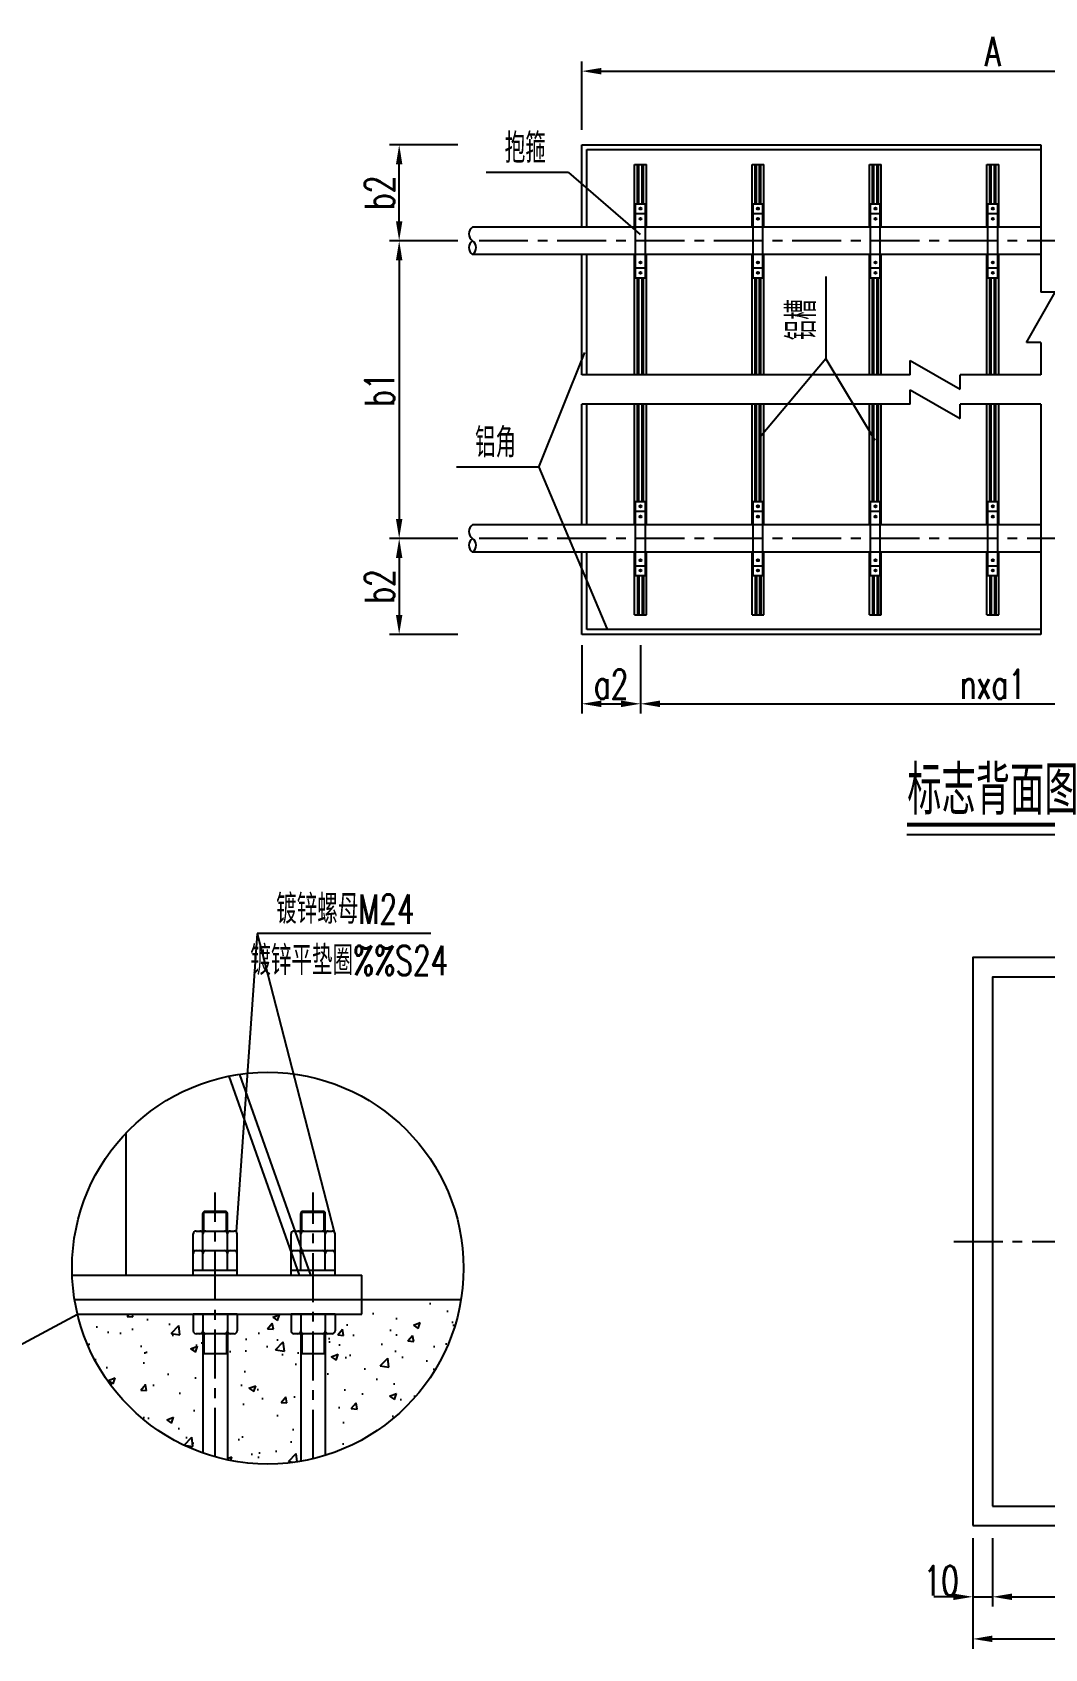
# Model space of a CAD drawing. Extents: x 4349 to 271026, y -15323 to -8945.
# Drawn here: x 5131.1 to 5234.6, y -9259.5 to -9094.4 of the extents above; entities that cross this region are included whole.
import ezdxf
from ezdxf.enums import TextEntityAlignment as Align

# ---------------------------------------------------------------- set-up
doc = ezdxf.new("R2010")
doc.units = 0
doc.header["$LTSCALE"] = 2
doc.header["$PDMODE"] = 32
doc.header["$PDSIZE"] = 0.3
doc.linetypes.add('CENTERX2', pattern=[4, 2.5, -0.5, 0.5, -0.5])
doc.layers.get('DEFPOINTS').update_dxf_attribs({"linetype": 'CONTINUOUS'})
for name, color, linetype in [('中线', 2, 'CENTERX2'), ('尺寸标注', 4, 'CONTINUOUS'), ('文字', 7, 'CONTINUOUS'), ('文字符号', 7, 'CONTINUOUS'), ('结构2', 7, 'CONTINUOUS'), ('结构3', 1, 'CONTINUOUS')]:
    doc.layers.add(name, color=color, linetype=linetype)
doc.styles.get("Standard").update_dxf_attribs({"font": 'simplex1.shx', "width": 0.7, "bigfont": 'hztxt.shx'})
doc.dimstyles.new('1：10', dxfattribs={"dimtxt": 3, "dimasz": 2, "dimexe": 1, "dimexo": 1, "dimgap": 0.5, "dimtad": 1, "dimrnd": 0.0095, "dimdsep": 46, "dimtxsty": 'Standard', "dimcen": 0.09, "dimclrd": 256, "dimclre": 256, "dimadec": 0, "dimazin": 0, "dimtfac": 1, "dimtix": 1, "dimtmove": 2, "dimatfit": 3, "dimfxl": 0, "dimtolj": 1, "dimtzin": 0, "dimarcsym": 0})
doc.dimstyles.new('比例：1：50（mm)', dxfattribs={"dimtxt": 3, "dimasz": 2, "dimexe": 1, "dimexo": 1, "dimgap": 0.5, "dimtad": 1, "dimlfac": 5, "dimrnd": 0.0095, "dimdsep": 46, "dimtxsty": 'Standard', "dimcen": 0.09, "dimclrd": 256, "dimclre": 256, "dimclrt": 256, "dimadec": 0, "dimazin": 0, "dimtfac": 1, "dimtix": 1, "dimtmove": 2, "dimatfit": 3, "dimfxl": 0, "dimtolj": 1, "dimtzin": 0, "dimarcsym": 0})

# ---------------------------------------------------------------- blocks, each defined once
blk = doc.blocks.new('*D169')
at = {"layer": 'DEFPOINTS', "color": 0, "linetype": 'Continuous'}
for p in [(5229.25, -9244.92), (5227.25, -9246.92), (5229.25, -9254.19)]:
    blk.add_point(p, dxfattribs=at)
at = {"layer": '尺寸标注', "linetype": 'Continuous', "lineweight": -2}
for p, q in [((5227.25, -9248.19), (5227.25, -9255.19)), ((5229.25, -9248.19), (5229.25, -9255.19)), ((5225.25, -9254.19), (5223.25, -9254.19)), ((5227.25, -9254.19), (5229.25, -9254.19)), ((5231.25, -9254.19), (5233.25, -9254.19))]:
    blk.add_line(p, q, dxfattribs=at)
at = {"layer": '尺寸标注', "linetype": 'Continuous'}
for points in [[(5225.25, -9253.86), (5225.25, -9254.52), (5227.25, -9254.19)], [(5231.25, -9253.86), (5231.25, -9254.52), (5229.25, -9254.19)]]:
    blk.add_solid(points, dxfattribs=at)
at = {"layer": '尺寸标注', "linetype": 'Continuous', "insert": (5224.01, -9252.54), "char_height": 3, "attachment_point": 5}
blk.add_mtext('\\A1;10', dxfattribs=at)
blk = doc.blocks.new('*D170')
at = {"layer": 'DEFPOINTS', "color": 0, "linetype": 'Continuous'}
for p in [(5229.25, -9244.92), (5264.25, -9244.92), (5264.25, -9254.19)]:
    blk.add_point(p, dxfattribs=at)
at = {"layer": '尺寸标注', "linetype": 'Continuous', "lineweight": -2}
for p, q in [((5229.25, -9248.19), (5229.25, -9255.19)), ((5264.25, -9248.19), (5264.25, -9255.19)), ((5231.25, -9254.19), (5262.25, -9254.19))]:
    blk.add_line(p, q, dxfattribs=at)
at = {"layer": '尺寸标注', "linetype": 'Continuous'}
for points in [[(5231.25, -9253.86), (5231.25, -9254.52), (5229.25, -9254.19)], [(5262.25, -9253.86), (5262.25, -9254.52), (5264.25, -9254.19)]]:
    blk.add_solid(points, dxfattribs=at)
at = {"layer": '尺寸标注', "linetype": 'Continuous', "insert": (5246.75, -9252.19), "char_height": 3, "attachment_point": 5}
blk.add_mtext('\\A1;175', dxfattribs=at)
blk = doc.blocks.new('*D172')
at = {"layer": 'DEFPOINTS', "color": 0, "linetype": 'Continuous'}
for p in [(5227.25, -9246.92), (5266.25, -9246.92), (5266.25, -9258.49)]:
    blk.add_point(p, dxfattribs=at)
at = {"layer": '尺寸标注', "linetype": 'Continuous', "lineweight": -2}
for p, q in [((5227.25, -9252.49), (5227.25, -9259.49)), ((5266.25, -9252.49), (5266.25, -9259.49)), ((5229.25, -9258.49), (5264.25, -9258.49))]:
    blk.add_line(p, q, dxfattribs=at)
at = {"layer": '尺寸标注', "linetype": 'Continuous'}
for points in [[(5229.25, -9258.15), (5229.25, -9258.82), (5227.25, -9258.49)], [(5264.25, -9258.15), (5264.25, -9258.82), (5266.25, -9258.49)]]:
    blk.add_solid(points, dxfattribs=at)
at = {"layer": '尺寸标注', "linetype": 'Continuous', "insert": (5246.75, -9256.49), "char_height": 3, "attachment_point": 5}
blk.add_mtext('\\A1;195', dxfattribs=at)
blk = doc.blocks.new('*D147')
at = {"layer": 'DEFPOINTS', "color": 0, "linetype": 'Continuous'}
for p in [(5271.29, -9098.4), (5187.29, -9105.92), (5271.29, -9105.92)]:
    blk.add_point(p, dxfattribs=at)
at = {"layer": '尺寸标注', "linetype": 'Continuous', "lineweight": -2}
for p, q in [((5187.29, -9104.4), (5187.29, -9097.4)), ((5271.29, -9104.4), (5271.29, -9097.4)), ((5189.29, -9098.4), (5269.29, -9098.4))]:
    blk.add_line(p, q, dxfattribs=at)
at = {"layer": '尺寸标注', "linetype": 'Continuous'}
for points in [[(5189.29, -9098.07), (5189.29, -9098.74), (5187.29, -9098.4)], [(5269.29, -9098.07), (5269.29, -9098.74), (5271.29, -9098.4)]]:
    blk.add_solid(points, dxfattribs=at)
at = {"layer": '尺寸标注', "color": 0, "linetype": 'Continuous', "insert": (5229.29, -9096.4), "char_height": 3, "attachment_point": 5}
blk.add_mtext('\\A1;A', dxfattribs=at)
blk = doc.blocks.new('*D149')
at = {"layer": 'DEFPOINTS', "color": 0, "linetype": 'Continuous'}
for p in [(5168.63, -9105.92), (5187.33, -9105.92), (5187.33, -9115.72)]:
    blk.add_point(p, dxfattribs=at)
at = {"layer": '尺寸标注', "linetype": 'Continuous', "lineweight": -2}
for p, q in [((5174.63, -9105.92), (5167.63, -9105.92)), ((5168.63, -9113.72), (5168.63, -9107.92)), ((5174.63, -9115.72), (5167.63, -9115.72))]:
    blk.add_line(p, q, dxfattribs=at)
at = {"layer": '尺寸标注', "linetype": 'Continuous'}
for points in [[(5168.3, -9107.92), (5168.96, -9107.92), (5168.63, -9105.92)], [(5168.3, -9113.72), (5168.96, -9113.72), (5168.63, -9115.72)]]:
    blk.add_solid(points, dxfattribs=at)
at = {"layer": '尺寸标注', "color": 0, "linetype": 'Continuous', "insert": (5166.63, -9110.82), "char_height": 3, "attachment_point": 5, "rotation": 90}
blk.add_mtext('\\A1;b2', dxfattribs=at)
blk = doc.blocks.new('*D150')
at = {"layer": 'DEFPOINTS', "color": 0, "linetype": 'Continuous'}
for p in [(5187.33, -9115.72), (5168.63, -9146.12), (5187.33, -9146.12)]:
    blk.add_point(p, dxfattribs=at)
at = {"layer": '尺寸标注', "linetype": 'Continuous', "lineweight": -2}
for p, q in [((5174.63, -9115.72), (5167.63, -9115.72)), ((5168.63, -9117.72), (5168.63, -9144.12)), ((5174.63, -9146.12), (5167.63, -9146.12))]:
    blk.add_line(p, q, dxfattribs=at)
at = {"layer": '尺寸标注', "linetype": 'Continuous'}
for points in [[(5168.3, -9117.72), (5168.96, -9117.72), (5168.63, -9115.72)], [(5168.3, -9144.12), (5168.96, -9144.12), (5168.63, -9146.12)]]:
    blk.add_solid(points, dxfattribs=at)
at = {"layer": '尺寸标注', "color": 0, "linetype": 'Continuous', "insert": (5166.63, -9130.92), "char_height": 3, "attachment_point": 5, "rotation": 90}
blk.add_mtext('\\A1;b1', dxfattribs=at)
blk = doc.blocks.new('*D151')
at = {"layer": 'DEFPOINTS', "color": 0, "linetype": 'Continuous'}
for p in [(5187.38, -9146.12), (5168.63, -9155.92), (5187.38, -9155.92)]:
    blk.add_point(p, dxfattribs=at)
at = {"layer": '尺寸标注', "linetype": 'Continuous', "lineweight": -2}
for p, q in [((5174.63, -9146.12), (5167.63, -9146.12)), ((5168.63, -9148.12), (5168.63, -9153.92)), ((5174.63, -9155.92), (5167.63, -9155.92))]:
    blk.add_line(p, q, dxfattribs=at)
at = {"layer": '尺寸标注', "linetype": 'Continuous'}
for points in [[(5168.3, -9148.12), (5168.96, -9148.12), (5168.63, -9146.12)], [(5168.3, -9153.92), (5168.96, -9153.92), (5168.63, -9155.92)]]:
    blk.add_solid(points, dxfattribs=at)
at = {"layer": '尺寸标注', "color": 0, "linetype": 'Continuous', "insert": (5166.63, -9151.02), "char_height": 3, "attachment_point": 5, "rotation": 90}
blk.add_mtext('\\A1;b2', dxfattribs=at)
blk = doc.blocks.new('*D152')
at = {"layer": 'DEFPOINTS', "color": 0, "linetype": 'Continuous'}
for p in [(5193.29, -9153.92), (5187.29, -9155.92), (5193.29, -9163)]:
    blk.add_point(p, dxfattribs=at)
at = {"layer": '尺寸标注', "linetype": 'Continuous', "lineweight": -2}
for p, q in [((5187.29, -9157), (5187.29, -9164)), ((5193.29, -9157), (5193.29, -9164)), ((5189.29, -9163), (5191.29, -9163))]:
    blk.add_line(p, q, dxfattribs=at)
at = {"layer": '尺寸标注', "linetype": 'Continuous'}
for points in [[(5189.29, -9162.67), (5189.29, -9163.34), (5187.29, -9163)], [(5191.29, -9162.67), (5191.29, -9163.34), (5193.29, -9163)]]:
    blk.add_solid(points, dxfattribs=at)
at = {"layer": '尺寸标注', "color": 0, "linetype": 'Continuous', "insert": (5190.29, -9161), "char_height": 3, "attachment_point": 5}
blk.add_mtext('\\A1;a2', dxfattribs=at)
blk = doc.blocks.new('*D153')
at = {"layer": 'DEFPOINTS', "color": 0, "linetype": 'Continuous'}
for p in [(5193.29, -9153.92), (5265.29, -9153.92), (5265.29, -9163)]:
    blk.add_point(p, dxfattribs=at)
at = {"layer": '尺寸标注', "linetype": 'Continuous', "lineweight": -2}
for p, q in [((5193.29, -9157), (5193.29, -9164)), ((5265.29, -9157), (5265.29, -9164)), ((5195.29, -9163), (5263.29, -9163))]:
    blk.add_line(p, q, dxfattribs=at)
at = {"layer": '尺寸标注', "linetype": 'Continuous'}
for points in [[(5195.29, -9162.67), (5195.29, -9163.34), (5193.29, -9163)], [(5263.29, -9162.67), (5263.29, -9163.34), (5265.29, -9163)]]:
    blk.add_solid(points, dxfattribs=at)
at = {"layer": '尺寸标注', "color": 0, "linetype": 'Continuous', "insert": (5229.29, -9161), "char_height": 3, "attachment_point": 5}
blk.add_mtext('\\A1;nxa1', dxfattribs=at)

msp = doc.modelspace()

# ---------------------------------------------------------------- hatches: boundary and pattern name
at = {"layer": '尺寸标注'}
h = msp.add_hatch(dxfattribs=at)
h.set_pattern_fill('AR-CONC', color=256, style=0)
h.set_pattern_definition([(50, (4622.846, -8521.597), (7.1726, -0.62752), [0.75, -8.25]), (355, (4622.846, -8521.597), (-1.387513, 7.52192), [0.6, -6.6]), (100.4514, (4623.4435, -8521.6495), (5.785094, 6.894395), [0.6374, -7.01142]), (46.1842, (4622.846, -8519.597), (10.67241, -1.65519), [1.125, -12.375]), (96.6356, (4623.735, -8519.735), (9.34663, 9.74118), [0.9561, -10.51713]), (351.1842, (4622.846, -8519.597), (9.34662, 9.74119), [0.9, -9.9]), (21, (4623.846, -8520.097), (5.96907, -4.02619), [0.75, -8.25]), (326, (4623.846, -8520.097), (2.433153, 7.2515), [0.6, -6.6]), (71.4514, (4624.343, -8520.433), (8.402226, 3.225305), [0.6374, -7.01142]), (37.5, (4622.8458, -8521.5972), (0.1215986, 3.3289385), [0, -6.52, 0, -6.7, 0, -6.625]), (7.5, (4622.8458, -8521.597), (2.630695, 3.944117), [0, -3.82, 0, -6.37, 0, -2.525]), (327.5, (4620.6158, -8521.5972), (5.338224, -0.225549), [0, -2.5, 0, -7.8, 0, -10.35]), (317.5, (4619.616, -8521.597), (5.831862, 1.00105), [0, -3.25, 0, -5.18, 0, -7.35])])
h.paths.add_polyline_path([(5161.07793, -9239.74846, 0.2852462), (5174.94289, -9223.8398), (5164.82793, -9223.8398), (5164.82793, -9225.3398), (5162.07793, -9225.3398), (5162.07793, -9227.0398, -0.414213562), (5161.77793, -9227.3398), (5161.07793, -9227.3398)])
h.paths.add_polyline_path([(5158.57793, -9227.3398), (5157.87793, -9227.3398, -0.414213562), (5157.57793, -9227.0398), (5157.57793, -9225.3398), (5152.07793, -9225.3398), (5152.07793, -9227.0398, -0.414213562), (5151.77793, -9227.3398), (5151.07793, -9227.3398), (5151.07793, -9240.2013, 0.094606243), (5158.57793, -9240.34412)])
h.paths.add_polyline_path([(5148.57793, -9227.3398), (5147.87793, -9227.3398, -0.414213562), (5147.57793, -9227.0398), (5147.57793, -9225.3398), (5135.76415, -9225.3398, 0.254158443), (5148.57793, -9239.50231)])

# ---------------------------------------------------------------- linework, layer by layer
at = {"layer": '中线'}
for p, q in [((5269.78976, -9115.71768), (5176.1327, -9115.71768)), ((5269.78976, -9146.11768), (5176.1327, -9146.11768)), ((5149.82793, -9239.89558), (5149.82793, -9212.8984)), ((5159.82793, -9240.08877), (5159.82793, -9212.8984)), ((5225.299, -9217.91835), (5267.199, -9217.91835))]:
    msp.add_line(p, q, dxfattribs=at)
at = {"layer": '尺寸标注', "linetype": 'Continuous'}
for p, q in [((5234.18746, -9105.91768), (5234.18746, -9120.97829)), ((5234.18746, -9126.09349), (5234.18746, -9129.41768)), ((5234.18746, -9132.41768), (5234.18746, -9155.91768))]:
    msp.add_line(p, q, dxfattribs=at)
at = {"layer": '尺寸标注', "linetype": 'ByBlock'}
for p, q in [((5232.72126, -9126.09349), (5235.65365, -9120.97829)), ((5235.65365, -9120.97829), (5234.18746, -9120.97829)), ((5234.18746, -9126.09349), (5232.72126, -9126.09349)), ((5212.22458, -9127.78774), (5205.46379, -9135.83586)), ((5220.82708, -9129.41768), (5220.82708, -9127.95148)), ((5220.82708, -9127.95148), (5225.94229, -9130.88388)), ((5220.82708, -9129.41768), (5187.28976, -9129.41768)), ((5234.18746, -9129.41768), (5225.94229, -9129.41768)), ((5225.94229, -9130.88388), (5225.94229, -9129.41768)), ((5220.82708, -9132.41768), (5220.82708, -9130.95148)), ((5220.82708, -9130.95148), (5225.94229, -9133.88388)), ((5220.82708, -9132.41768), (5187.28976, -9132.41768)), ((5234.18746, -9132.41768), (5225.94229, -9132.41768)), ((5225.94229, -9133.88388), (5225.94229, -9132.41768))]:
    msp.add_line(p, q, dxfattribs=at)
at = {"layer": '尺寸标注'}
for p, q in [((5212.22458, -9127.78774), (5217.24483, -9136.07934)), ((5182.89459, -9138.84285), (5189.85621, -9155.31768))]:
    msp.add_line(p, q, dxfattribs=at)
at = {"layer": '文字'}
msp.add_line((5220.5025, -9176.35381), (5238.08623, -9176.35381), dxfattribs=at)
at = {"layer": '文字', "const_width": 0.4}
msp.add_lwpolyline([(5220.5025, -9175.35381), (5238.08623, -9175.35381)], dxfattribs=at)
at = {"layer": '文字符号'}
for p, q in [((5185.92369, -9108.75565), (5177.50683, -9108.75565)), ((5185.92369, -9108.75565), (5193.2692, -9115.08227)), ((5212.22458, -9119.37088), (5212.22458, -9127.78774)), ((5182.89459, -9138.84285), (5187.59801, -9127.1204)), ((5182.89459, -9138.84285), (5174.47773, -9138.84285)), ((5154.10496, -9186.47184), (5151.99006, -9216.92766)), ((5154.10496, -9186.47184), (5161.99006, -9216.92766)), ((5171.84888, -9186.47184), (5154.10496, -9186.47184)), ((5164.82793, -9223.8398), (5174.94289, -9223.8398)), ((5098.11598, -9245.47487), (5135.76415, -9225.3398))]:
    msp.add_line(p, q, dxfattribs=at)
msp.add_circle((5155.20196, -9220.63111), 20, dxfattribs=at)
at = {"layer": '结构2'}
for p, q in [((5187.78976, -9106.41768), (5234.18746, -9106.41768)), ((5187.78976, -9114.31768), (5187.78976, -9106.41768)), ((5192.68976, -9114.31768), (5192.68976, -9107.91768)), ((5192.68976, -9107.91768), (5193.88976, -9107.91768)), ((5192.98976, -9111.93768), (5192.98976, -9107.91768)), ((5193.12476, -9111.93768), (5193.12476, -9107.91768)), ((5193.45476, -9111.93768), (5193.45476, -9107.91768)), ((5193.58976, -9111.93768), (5193.58976, -9107.91768)), ((5193.88976, -9114.31768), (5193.88976, -9107.91768)), ((5204.68976, -9107.91768), (5205.88976, -9107.91768)), ((5204.68976, -9114.31768), (5204.68976, -9107.91768)), ((5204.98976, -9111.93768), (5204.98976, -9107.91768)), ((5205.12476, -9111.93768), (5205.12476, -9107.91768)), ((5205.45476, -9111.93768), (5205.45476, -9107.91768)), ((5205.58976, -9111.93768), (5205.58976, -9107.91768)), ((5205.88976, -9114.31768), (5205.88976, -9107.91768)), ((5216.68976, -9107.91768), (5217.88976, -9107.91768)), ((5216.68976, -9114.31768), (5216.68976, -9107.91768)), ((5216.98976, -9111.93768), (5216.98976, -9107.91768)), ((5217.12476, -9111.93768), (5217.12476, -9107.91768)), ((5217.45476, -9111.93768), (5217.45476, -9107.91768)), ((5217.58976, -9111.93768), (5217.58976, -9107.91768)), ((5217.88976, -9114.31768), (5217.88976, -9107.91768)), ((5228.68976, -9107.91768), (5229.88976, -9107.91768)), ((5228.68976, -9114.31768), (5228.68976, -9107.91768)), ((5228.98976, -9111.93768), (5228.98976, -9107.91768)), ((5229.12476, -9111.93768), (5229.12476, -9107.91768)), ((5229.45476, -9111.93768), (5229.45476, -9107.91768)), ((5229.58976, -9111.93768), (5229.58976, -9107.91768)), ((5229.88976, -9114.31768), (5229.88976, -9107.91768)), ((5192.78976, -9119.49768), (5192.78976, -9111.93768)), ((5192.78976, -9111.93768), (5193.78976, -9111.93768)), ((5193.78976, -9119.49768), (5193.78976, -9111.93768)), ((5204.78976, -9111.93768), (5205.78976, -9111.93768)), ((5204.78976, -9119.49768), (5204.78976, -9111.93768)), ((5205.78976, -9119.49768), (5205.78976, -9111.93768)), ((5216.78976, -9111.93768), (5217.78976, -9111.93768)), ((5216.78976, -9119.49768), (5216.78976, -9111.93768)), ((5217.78976, -9119.49768), (5217.78976, -9111.93768)), ((5228.78976, -9111.93768), (5229.78976, -9111.93768)), ((5228.78976, -9119.49768), (5228.78976, -9111.93768)), ((5229.78976, -9119.49768), (5229.78976, -9111.93768)), ((5192.78976, -9112.93768), (5193.78976, -9112.93768)), ((5204.78976, -9112.93768), (5205.78976, -9112.93768)), ((5216.78976, -9112.93768), (5217.78976, -9112.93768)), ((5228.78976, -9112.93768), (5229.78976, -9112.93768)), ((5187.78976, -9129.41768), (5187.78976, -9117.11768)), ((5192.68976, -9129.41768), (5192.68976, -9117.11768)), ((5193.88976, -9129.41768), (5193.88976, -9117.11768)), ((5204.68976, -9129.41768), (5204.68976, -9117.11768)), ((5205.88976, -9129.41768), (5205.88976, -9117.11768)), ((5216.68976, -9129.41768), (5216.68976, -9117.11768)), ((5217.88976, -9129.41768), (5217.88976, -9117.11768)), ((5228.68976, -9129.41768), (5228.68976, -9117.11768)), ((5229.88976, -9129.41768), (5229.88976, -9117.11768)), ((5192.78976, -9118.49768), (5193.78976, -9118.49768)), ((5204.78976, -9118.49768), (5205.78976, -9118.49768)), ((5216.78976, -9118.49768), (5217.78976, -9118.49768)), ((5228.78976, -9118.49768), (5229.78976, -9118.49768)), ((5192.78976, -9119.49768), (5193.78976, -9119.49768)), ((5192.98976, -9129.41768), (5192.98976, -9119.49768)), ((5193.12476, -9129.41768), (5193.12476, -9119.49768)), ((5193.45476, -9129.41768), (5193.45476, -9119.49768)), ((5193.58976, -9129.41768), (5193.58976, -9119.49768)), ((5204.78976, -9119.49768), (5205.78976, -9119.49768)), ((5204.98976, -9129.41768), (5204.98976, -9119.49768)), ((5205.12476, -9129.41768), (5205.12476, -9119.49768)), ((5205.45476, -9129.41768), (5205.45476, -9119.49768)), ((5205.58976, -9129.41768), (5205.58976, -9119.49768)), ((5216.78976, -9119.49768), (5217.78976, -9119.49768)), ((5216.98976, -9129.41768), (5216.98976, -9119.49768)), ((5217.12476, -9129.41768), (5217.12476, -9119.49768)), ((5217.45476, -9129.41768), (5217.45476, -9119.49768)), ((5217.58976, -9129.41768), (5217.58976, -9119.49768)), ((5228.78976, -9119.49768), (5229.78976, -9119.49768)), ((5228.98976, -9129.41768), (5228.98976, -9119.49768)), ((5229.12476, -9129.41768), (5229.12476, -9119.49768)), ((5229.45476, -9129.41768), (5229.45476, -9119.49768)), ((5229.58976, -9129.41768), (5229.58976, -9119.49768)), ((5187.78976, -9144.71768), (5187.78976, -9132.41768)), ((5192.68976, -9144.71768), (5192.68976, -9132.41768)), ((5192.98976, -9142.33768), (5192.98976, -9132.41768)), ((5193.12476, -9142.33768), (5193.12476, -9132.41768)), ((5193.45476, -9142.33768), (5193.45476, -9132.41768)), ((5193.58976, -9142.33768), (5193.58976, -9132.41768)), ((5193.88976, -9144.71768), (5193.88976, -9132.41768)), ((5204.68976, -9144.71768), (5204.68976, -9132.41768)), ((5204.98976, -9142.33768), (5204.98976, -9132.41768)), ((5205.12476, -9142.33768), (5205.12476, -9132.41768)), ((5205.45476, -9142.33768), (5205.45476, -9132.41768)), ((5205.58976, -9142.33768), (5205.58976, -9132.41768)), ((5205.88976, -9144.71768), (5205.88976, -9132.41768)), ((5216.68976, -9144.71768), (5216.68976, -9132.41768)), ((5216.98976, -9142.33768), (5216.98976, -9132.41768)), ((5217.12476, -9142.33768), (5217.12476, -9132.41768)), ((5217.45476, -9142.33768), (5217.45476, -9132.41768)), ((5217.58976, -9142.33768), (5217.58976, -9132.41768)), ((5217.88976, -9144.71768), (5217.88976, -9132.41768)), ((5228.68976, -9144.71768), (5228.68976, -9132.41768)), ((5228.98976, -9142.33768), (5228.98976, -9132.41768)), ((5229.12476, -9142.33768), (5229.12476, -9132.41768)), ((5229.45476, -9142.33768), (5229.45476, -9132.41768)), ((5229.58976, -9142.33768), (5229.58976, -9132.41768)), ((5229.88976, -9144.71768), (5229.88976, -9132.41768)), ((5192.78976, -9142.33768), (5193.78976, -9142.33768)), ((5192.78976, -9149.89768), (5192.78976, -9142.33768)), ((5192.78976, -9143.33768), (5193.78976, -9143.33768)), ((5193.78976, -9149.89768), (5193.78976, -9142.33768)), ((5204.78976, -9149.89768), (5204.78976, -9142.33768)), ((5204.78976, -9142.33768), (5205.78976, -9142.33768)), ((5204.78976, -9143.33768), (5205.78976, -9143.33768)), ((5205.78976, -9149.89768), (5205.78976, -9142.33768)), ((5216.78976, -9149.89768), (5216.78976, -9142.33768)), ((5216.78976, -9142.33768), (5217.78976, -9142.33768)), ((5216.78976, -9143.33768), (5217.78976, -9143.33768)), ((5217.78976, -9149.89768), (5217.78976, -9142.33768)), ((5228.78976, -9149.89768), (5228.78976, -9142.33768)), ((5228.78976, -9142.33768), (5229.78976, -9142.33768)), ((5228.78976, -9143.33768), (5229.78976, -9143.33768)), ((5229.78976, -9149.89768), (5229.78976, -9142.33768)), ((5187.78976, -9155.41768), (5187.78976, -9147.51768)), ((5192.68976, -9153.91768), (5192.68976, -9147.51768)), ((5193.88976, -9153.91768), (5193.88976, -9147.51768)), ((5204.68976, -9153.91768), (5204.68976, -9147.51768)), ((5205.88976, -9153.91768), (5205.88976, -9147.51768)), ((5216.68976, -9153.91768), (5216.68976, -9147.51768)), ((5217.88976, -9153.91768), (5217.88976, -9147.51768)), ((5228.68976, -9153.91768), (5228.68976, -9147.51768)), ((5229.88976, -9153.91768), (5229.88976, -9147.51768)), ((5192.78976, -9148.89768), (5193.78976, -9148.89768)), ((5192.78976, -9149.89768), (5193.78976, -9149.89768)), ((5192.98976, -9149.89768), (5192.98976, -9153.91768)), ((5193.12476, -9149.89768), (5193.12476, -9153.91768)), ((5193.45476, -9149.89768), (5193.45476, -9153.91768)), ((5193.58976, -9149.89768), (5193.58976, -9153.91768)), ((5204.78976, -9148.89768), (5205.78976, -9148.89768)), ((5204.78976, -9149.89768), (5205.78976, -9149.89768)), ((5204.98976, -9149.89768), (5204.98976, -9153.91768)), ((5205.12476, -9149.89768), (5205.12476, -9153.91768)), ((5205.45476, -9149.89768), (5205.45476, -9153.91768)), ((5205.58976, -9149.89768), (5205.58976, -9153.91768)), ((5216.78976, -9148.89768), (5217.78976, -9148.89768)), ((5216.78976, -9149.89768), (5217.78976, -9149.89768)), ((5216.98976, -9149.89768), (5216.98976, -9153.91768)), ((5217.12476, -9149.89768), (5217.12476, -9153.91768)), ((5217.45476, -9149.89768), (5217.45476, -9153.91768)), ((5217.58976, -9149.89768), (5217.58976, -9153.91768)), ((5228.78976, -9148.89768), (5229.78976, -9148.89768)), ((5228.78976, -9149.89768), (5229.78976, -9149.89768)), ((5228.98976, -9149.89768), (5228.98976, -9153.91768)), ((5229.12476, -9149.89768), (5229.12476, -9153.91768)), ((5229.45476, -9149.89768), (5229.45476, -9153.91768)), ((5229.58976, -9149.89768), (5229.58976, -9153.91768)), ((5192.68976, -9153.91768), (5193.88976, -9153.91768)), ((5204.68976, -9153.91768), (5205.88976, -9153.91768)), ((5216.68976, -9153.91768), (5217.88976, -9153.91768)), ((5228.68976, -9153.91768), (5229.88976, -9153.91768)), ((5234.18746, -9155.41768), (5187.78976, -9155.41768)), ((5158.4304, -9221.3398), (5151.24832, -9201.02579)), ((5152.31424, -9200.84068), (5159.56177, -9221.3398)), ((5140.7388, -9221.3398), (5140.7388, -9206.81746)), ((5135.21452, -9221.3398), (5164.82793, -9221.3398)), ((5164.82793, -9225.3398), (5164.82793, -9221.3398)), ((5135.46103, -9223.8398), (5164.82793, -9223.8398)), ((5135.76415, -9225.3398), (5164.82793, -9225.3398))]:
    msp.add_line(p, q, dxfattribs=at)
msp.add_lwpolyline([(5227.25084, -9246.92019), (5266.25084, -9246.92019), (5266.25084, -9188.92019), (5227.25084, -9188.92019)], close=True, dxfattribs=at)
for centre in [(5193.28976, -9112.43768), (5205.28976, -9112.43768), (5217.28976, -9112.43768), (5229.28976, -9112.43768), (5193.28976, -9113.48768), (5205.28976, -9113.48768), (5217.28976, -9113.48768), (5229.28976, -9113.48768), (5193.28976, -9117.94768), (5193.28976, -9118.99768), (5205.28976, -9117.94768), (5205.28976, -9118.99768), (5217.28976, -9117.94768), (5217.28976, -9118.99768), (5229.28976, -9117.94768), (5229.28976, -9118.99768), (5193.28976, -9142.83768), (5193.28976, -9143.88768), (5205.28976, -9142.83768), (5205.28976, -9143.88768), (5217.28976, -9142.83768), (5217.28976, -9143.88768), (5229.28976, -9142.83768), (5229.28976, -9143.88768), (5193.28976, -9148.34768), (5205.28976, -9148.34768), (5217.28976, -9148.34768), (5229.28976, -9148.34768), (5193.28976, -9149.39768), (5205.28976, -9149.39768), (5217.28976, -9149.39768), (5229.28976, -9149.39768)]:
    msp.add_circle(centre, 0.105, dxfattribs=at)
for centre, start, end in [((5176.60671, -9115.01768), 124.1039905, 235.8960095), ((5176.60671, -9116.41768), 124.1039905, 235.8960095), ((5175.65869, -9116.41768), 304.1039905, 55.8960095), ((5176.60671, -9145.41768), 124.1039905, 235.8960095), ((5176.60671, -9146.81768), 124.1039905, 235.8960095), ((5175.65869, -9146.81768), 304.1039905, 55.8960095)]:
    msp.add_arc(centre, 0.84539, start, end, dxfattribs=at)
at = {"layer": '结构3'}
for p, q in [((5187.28976, -9105.91768), (5234.18746, -9105.91768)), ((5187.28976, -9114.31768), (5187.28976, -9105.91768)), ((5234.18746, -9114.31768), (5176.1327, -9114.31768)), ((5234.18746, -9117.11768), (5176.1327, -9117.11768)), ((5187.28976, -9129.41768), (5187.28976, -9117.11768)), ((5187.28976, -9144.71768), (5187.28976, -9132.41768)), ((5234.18746, -9144.71768), (5176.1327, -9144.71768)), ((5234.18746, -9147.51768), (5176.1327, -9147.51768)), ((5187.28976, -9155.91768), (5187.28976, -9147.51768)), ((5234.18746, -9155.91768), (5187.28976, -9155.91768)), ((5148.57793, -9218.8398), (5148.57793, -9215.0398)), ((5151.05114, -9214.9398), (5148.60473, -9214.9398)), ((5148.67793, -9216.8398), (5148.67793, -9214.86659)), ((5150.87793, -9214.8398), (5148.77793, -9214.8398)), ((5150.97793, -9216.8398), (5150.97793, -9214.86659)), ((5151.07793, -9218.8398), (5151.07793, -9215.0398)), ((5158.57793, -9218.8398), (5158.57793, -9215.0398)), ((5161.05114, -9214.9398), (5158.60473, -9214.9398)), ((5158.67793, -9216.8398), (5158.67793, -9214.86659)), ((5160.87793, -9214.8398), (5158.77793, -9214.8398)), ((5160.97793, -9216.8398), (5160.97793, -9214.86659)), ((5161.07793, -9218.8398), (5161.07793, -9215.0398)), ((5147.57793, -9221.3398), (5147.57793, -9217.1398)), ((5147.87793, -9216.8398), (5151.77793, -9216.8398)), ((5148.57793, -9218.8398), (5148.57793, -9217.6398)), ((5151.07793, -9218.8398), (5151.07793, -9217.6398)), ((5152.07793, -9221.3398), (5152.07793, -9217.1398)), ((5157.57793, -9221.3398), (5157.57793, -9217.1398)), ((5157.87793, -9216.8398), (5161.77793, -9216.8398)), ((5158.57793, -9218.8398), (5158.57793, -9217.6398)), ((5161.07793, -9218.8398), (5161.07793, -9217.6398)), ((5162.07793, -9221.3398), (5162.07793, -9217.1398)), ((5147.57793, -9218.8398), (5152.07793, -9218.8398)), ((5147.87793, -9218.8398), (5151.77793, -9218.8398)), ((5148.57793, -9220.8398), (5148.57793, -9219.1398)), ((5151.07793, -9220.8398), (5151.07793, -9219.1398)), ((5157.57793, -9218.8398), (5162.07793, -9218.8398)), ((5157.87793, -9218.8398), (5161.77793, -9218.8398)), ((5158.57793, -9220.8398), (5158.57793, -9219.1398)), ((5161.07793, -9220.8398), (5161.07793, -9219.1398)), ((5147.57793, -9220.8398), (5152.07793, -9220.8398)), ((5157.57793, -9220.8398), (5162.07793, -9220.8398)), ((5147.57793, -9225.3398), (5147.57793, -9227.0398)), ((5152.07793, -9225.3398), (5147.57793, -9225.3398)), ((5148.57793, -9225.3398), (5148.57793, -9226.5398)), ((5148.57793, -9225.3398), (5148.57793, -9239.50231)), ((5151.07793, -9225.3398), (5151.07793, -9226.5398)), ((5151.07793, -9225.3398), (5151.07793, -9240.2013)), ((5152.07793, -9225.3398), (5152.07793, -9227.0398)), ((5162.07793, -9225.3398), (5157.57793, -9225.3398)), ((5157.57793, -9225.3398), (5157.57793, -9227.0398)), ((5158.57793, -9225.3398), (5158.57793, -9240.34412)), ((5158.57793, -9225.3398), (5158.57793, -9226.5398)), ((5161.07793, -9225.3398), (5161.07793, -9239.74846)), ((5161.07793, -9225.3398), (5161.07793, -9226.5398)), ((5162.07793, -9225.3398), (5162.07793, -9227.0398)), ((5151.77793, -9227.3398), (5147.87793, -9227.3398)), ((5148.67793, -9227.3398), (5148.67793, -9229.3398)), ((5150.97793, -9227.3398), (5150.97793, -9229.3398)), ((5161.77793, -9227.3398), (5157.87793, -9227.3398)), ((5158.67793, -9227.3398), (5158.67793, -9229.3398)), ((5160.97793, -9227.3398), (5160.97793, -9229.3398)), ((5148.57793, -9229.3398), (5151.07793, -9229.3398)), ((5158.57793, -9229.3398), (5161.07793, -9229.3398))]:
    msp.add_line(p, q, dxfattribs=at)
msp.add_lwpolyline([(5229.25084, -9244.92019), (5264.25084, -9244.92019), (5264.25084, -9190.92019), (5229.25084, -9190.92019)], close=True, dxfattribs=at)
for centre, radius, start, end in [((5148.77793, -9215.0398), 0.2, 90, 180), ((5150.87793, -9215.0398), 0.2, 0, 90), ((5158.77793, -9215.0398), 0.2, 90, 180), ((5160.87793, -9215.0398), 0.2, 0, 90), ((5147.87793, -9217.1398), 0.3, 90, 180), ((5148.27793, -9217.1398), 0.3, 0, 90), ((5148.87793, -9217.1398), 0.3, 90, 180), ((5150.77793, -9217.1398), 0.3, 360, 90), ((5151.37793, -9217.1398), 0.3, 90, 180), ((5151.77793, -9217.1398), 0.3, 0, 90), ((5157.87793, -9217.1398), 0.3, 90, 180), ((5158.27793, -9217.1398), 0.3, 0, 90), ((5158.87793, -9217.1398), 0.3, 90, 180), ((5160.77793, -9217.1398), 0.3, 360, 90), ((5161.37793, -9217.1398), 0.3, 90, 180), ((5161.77793, -9217.1398), 0.3, 0, 90), ((5147.87793, -9219.1398), 0.3, 90, 180), ((5148.27793, -9219.1398), 0.3, 0, 90), ((5148.87793, -9219.1398), 0.3, 90, 180), ((5150.77793, -9219.1398), 0.3, 360, 90), ((5151.37793, -9219.1398), 0.3, 90, 180), ((5151.77793, -9219.1398), 0.3, 0, 90), ((5157.87793, -9219.1398), 0.3, 90, 180), ((5158.27793, -9219.1398), 0.3, 0, 90), ((5158.87793, -9219.1398), 0.3, 90, 180), ((5160.77793, -9219.1398), 0.3, 360, 90), ((5161.37793, -9219.1398), 0.3, 90, 180), ((5161.77793, -9219.1398), 0.3, 0, 90), ((5147.87793, -9227.0398), 0.3, 180, 270), ((5148.27793, -9227.0398), 0.3, 270, 0), ((5148.87793, -9227.0398), 0.3, 180, 270), ((5150.77793, -9227.0398), 0.3, 270, 0), ((5151.37793, -9227.0398), 0.3, 180, 270), ((5151.77793, -9227.0398), 0.3, 270, 0), ((5157.87793, -9227.0398), 0.3, 180, 270), ((5158.27793, -9227.0398), 0.3, 270, 0), ((5158.87793, -9227.0398), 0.3, 180, 270), ((5160.77793, -9227.0398), 0.3, 270, 0), ((5161.37793, -9227.0398), 0.3, 180, 270), ((5161.77793, -9227.0398), 0.3, 270, 0)]:
    msp.add_arc(centre, radius, start, end, dxfattribs=at)

# ---------------------------------------------------------------- texts
at = {"layer": '文字', "width": 0.7}
for s, height, p in [('抱箍', 3, (5181.51461, -9106.25565)), ('铝角', 3, (5178.48551, -9136.34285)), ('标志背面图', 5, (5229.29816, -9171.8317)), ('镀锌螺母M24', 3, (5163.13715, -9183.97184)), ('镀锌平垫圈%%S24', 3, (5163.52799, -9189.21345))]:
    msp.add_text(s, height=height, dxfattribs=at).set_placement(p, align=Align.MIDDLE_CENTER)
msp.add_text('铝槽', height=3, rotation=90, dxfattribs=at).set_placement((5209.72458, -9123.77995), align=Align.MIDDLE_CENTER)

# ---------------------------------------------------------------- dimensions: what is measured, and where the dimension line sits
at = {"layer": '尺寸标注', "linetype": 'Continuous'}
for base, p1, p2, text, picture, middle in [((5271.28976, -9098.40461), (5187.28976, -9105.91768), (5271.28976, -9105.91768), 'A', '*D147', (5229.28976, -9096.40461)), ((5193.28976, -9163.00473), (5187.28976, -9155.91768), (5193.28976, -9153.91768), 'a2', '*D152', (5190.28976, -9161.00473)), ((5265.28976, -9163.00473), (5193.28976, -9153.91768), (5265.28976, -9153.91768), 'nxa1', '*D153', (5229.28976, -9161.00473))]:
    dim = msp.add_linear_dim(base=base, p1=p1, p2=p2, text=text, dimstyle='1：10', dxfattribs=at)
    dim.commit()
    dim.dimension.update_dxf_attribs({"geometry": picture, "text_midpoint": middle})
for base, p1, p2, text, picture, middle in [((5168.62925, -9105.91768), (5187.32722, -9115.71768), (5187.32722, -9105.91768), 'b2', '*D149', (5166.62925, -9110.81768)), ((5168.62925, -9146.11768), (5187.33011, -9115.71768), (5187.33011, -9146.11768), 'b1', '*D150', (5166.62925, -9130.91768)), ((5168.62925, -9155.91768), (5187.38187, -9146.11768), (5187.38187, -9155.91768), 'b2', '*D151', (5166.62925, -9151.01768))]:
    dim = msp.add_linear_dim(base=base, p1=p1, p2=p2, angle=90, text=text, dimstyle='1：10', dxfattribs=at)
    dim.commit()
    dim.dimension.update_dxf_attribs({"geometry": picture, "text_midpoint": middle})
dim = msp.add_linear_dim(base=(5229.25084, -9254.19118), p1=(5227.25084, -9246.92019), p2=(5229.25084, -9244.92019), dimstyle='比例：1：50（mm)', dxfattribs=at)
dim.commit()
dim.dimension.update_dxf_attribs({"geometry": '*D169', "text_midpoint": (5224.01185, -9252.53948), "dimtype": 160})
for base, p1, p2, picture, middle in [((5264.25084, -9254.19118), (5229.25084, -9244.92019), (5264.25084, -9244.92019), '*D170', (5246.75084, -9252.19118)), ((5266.25084, -9258.48668), (5227.25084, -9246.92019), (5266.25084, -9246.92019), '*D172', (5246.75084, -9256.48668))]:
    dim = msp.add_linear_dim(base=base, p1=p1, p2=p2, dimstyle='比例：1：50（mm)', dxfattribs=at)
    dim.commit()
    dim.dimension.update_dxf_attribs({"geometry": picture, "text_midpoint": middle})

doc.saveas('drawing.dxf')
